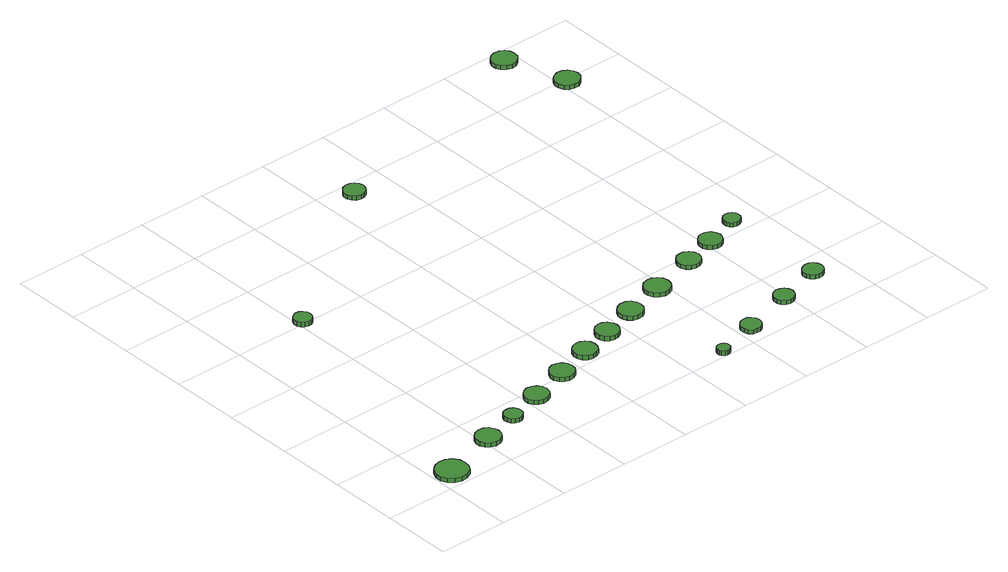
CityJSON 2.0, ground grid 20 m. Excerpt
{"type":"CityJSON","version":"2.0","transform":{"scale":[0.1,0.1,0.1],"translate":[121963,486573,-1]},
"CityObjects":{
"tree1":{"type":"SolitaryVegetationObject","attributes":{"function":"something"},"geometry":[{"type":"MultiSurface","lod":"1","boundaries":[[[0,1,2,3,4,5,6,7,8,9,10,11,12,13,14]],[[15,16,17,18,19,20,21,22,23,24,25,26,27,28,29]],[[0,29,28,1]],[[1,28,27,2]],[[2,27,26,3]],[[3,26,25,4]],[[4,25,24,5]],[[5,24,23,6]],[[6,23,22,7]],[[7,22,21,8]],[[8,21,20,9]],[[9,20,19,10]],[[10,19,18,11]],[[11,18,17,12]],[[12,17,16,13]],[[13,16,15,14]],[[14,15,29,0]]]}]},
"tree2":{"type":"SolitaryVegetationObject","attributes":{"function":"something"},"geometry":[{"type":"MultiSurface","lod":"1","boundaries":[[[30,31,32,33,34,35,36,37,38,39,40,41,42,43,44]],[[45,46,47,48,49,50,51,52,53,54,55,56,57,58,59]],[[30,59,58,31]],[[31,58,57,32]],[[32,57,56,33]],[[33,56,55,34]],[[34,55,54,35]],[[35,54,53,36]],[[36,53,52,37]],[[37,52,51,38]],[[38,51,50,39]],[[39,50,49,40]],[[40,49,48,41]],[[41,48,47,42]],[[42,47,46,43]],[[43,46,45,44]],[[44,45,59,30]]]}]},
"tree3":{"type":"SolitaryVegetationObject","attributes":{"function":"something"},"geometry":[{"type":"MultiSurface","lod":"1","boundaries":[[[60,61,62,63,64,65,66,67,68,69,70,71,72,73,74]],[[75,76,77,78,79,80,81,82,83,84,85,86,87,88,89]],[[60,89,88,61]],[[61,88,87,62]],[[62,87,86,63]],[[63,86,85,64]],[[64,85,84,65]],[[65,84,83,66]],[[66,83,82,67]],[[67,82,81,68]],[[68,81,80,69]],[[69,80,79,70]],[[70,79,78,71]],[[71,78,77,72]],[[72,77,76,73]],[[73,76,75,74]],[[74,75,89,60]]]}]},
"tree4":{"type":"SolitaryVegetationObject","attributes":{"function":"something"},"geometry":[{"type":"MultiSurface","lod":"1","boundaries":[[[90,91,92,93,94,95,96,97,98,99,100,101,102,103,104]],[[105,106,107,108,109,110,111,112,113,114,115,116,117,118,119]],[[90,119,118,91]],[[91,118,117,92]],[[92,117,116,93]],[[93,116,115,94]],[[94,115,114,95]],[[95,114,113,96]],[[96,113,112,97]],[[97,112,111,98]],[[98,111,110,99]],[[99,110,109,100]],[[100,109,108,101]],[[101,108,107,102]],[[102,107,106,103]],[[103,106,105,104]],[[104,105,119,90]]]}]},
"tree5":{"type":"SolitaryVegetationObject","attributes":{"function":"something"},"geometry":[{"type":"MultiSurface","lod":"1","boundaries":[[[120,121,122,123,124,125,126,127,128,129,130,131,132,133,134]],[[135,136,137,138,139,140,141,142,143,144,145,146,147,148,149]],[[120,149,148,121]],[[121,148,147,122]],[[122,147,146,123]],[[123,146,145,124]],[[124,145,144,125]],[[125,144,143,126]],[[126,143,142,127]],[[127,142,141,128]],[[128,141,140,129]],[[129,140,139,130]],[[130,139,138,131]],[[131,138,137,132]],[[132,137,136,133]],[[133,136,135,134]],[[134,135,149,120]]]}]},
"tree6":{"type":"SolitaryVegetationObject","attributes":{"function":"something"},"geometry":[{"type":"MultiSurface","lod":"1","boundaries":[[[150,151,152,153,154,155,156,157,158,159,160,161,162,163,164]],[[165,166,167,168,169,170,171,172,173,174,175,176,177,178,179]],[[150,179,178,151]],[[151,178,177,152]],[[152,177,176,153]],[[153,176,175,154]],[[154,175,174,155]],[[155,174,173,156]],[[156,173,172,157]],[[157,172,171,158]],[[158,171,170,159]],[[159,170,169,160]],[[160,169,168,161]],[[161,168,167,162]],[[162,167,166,163]],[[163,166,165,164]],[[164,165,179,150]]]}]},
"tree7":{"type":"SolitaryVegetationObject","attributes":{"function":"something"},"geometry":[{"type":"MultiSurface","lod":"1","boundaries":[[[180,181,182,183,184,185,186,187,188,189,190,191,192,193,194]],[[195,196,197,198,199,200,201,202,203,204,205,206,207,208,209]],[[180,209,208,181]],[[181,208,207,182]],[[182,207,206,183]],[[183,206,205,184]],[[184,205,204,185]],[[185,204,203,186]],[[186,203,202,187]],[[187,202,201,188]],[[188,201,200,189]],[[189,200,199,190]],[[190,199,198,191]],[[191,198,197,192]],[[192,197,196,193]],[[193,196,195,194]],[[194,195,209,180]]]}]},
"tree8":{"type":"SolitaryVegetationObject","attributes":{"function":"something"},"geometry":[{"type":"MultiSurface","lod":"1","boundaries":[[[210,211,212,213,214,215,216,217,218,219,220,221,222,223,224]],[[225,226,227,228,229,230,231,232,233,234,235,236,237,238,239]],[[210,239,238,211]],[[211,238,237,212]],[[212,237,236,213]],[[213,236,235,214]],[[214,235,234,215]],[[215,234,233,216]],[[216,233,232,217]],[[217,232,231,218]],[[218,231,230,219]],[[219,230,229,220]],[[220,229,228,221]],[[221,228,227,222]],[[222,227,226,223]],[[223,226,225,224]],[[224,225,239,210]]]}]},
"tree9":{"type":"SolitaryVegetationObject","attributes":{"function":"something"},"geometry":[{"type":"MultiSurface","lod":"1","boundaries":[[[240,241,242,243,244,245,246,247,248,249,250,251,252,253,254]],[[255,256,257,258,259,260,261,262,263,264,265,266,267,268,269]],[[240,269,268,241]],[[241,268,267,242]],[[242,267,266,243]],[[243,266,265,244]],[[244,265,264,245]],[[245,264,263,246]],[[246,263,262,247]],[[247,262,261,248]],[[248,261,260,249]],[[249,260,259,250]],[[250,259,258,251]],[[251,258,257,252]],[[252,257,256,253]],[[253,256,255,254]],[[254,255,269,240]]]}]},
"tree10":{"type":"SolitaryVegetationObject","attributes":{"function":"something"},"geometry":[{"type":"MultiSurface","lod":"1","boundaries":[[[270,271,272,273,274,275,276,277,278,279,280,281,282,283,284]],[[285,286,287,288,289,290,291,292,293,294,295,296,297,298,299]],[[270,299,298,271]],[[271,298,297,272]],[[272,297,296,273]],[[273,296,295,274]],[[274,295,294,275]],[[275,294,293,276]],[[276,293,292,277]],[[277,292,291,278]],[[278,291,290,279]],[[279,290,289,280]],[[280,289,288,281]],[[281,288,287,282]],[[282,287,286,283]],[[283,286,285,284]],[[284,285,299,270]]]}]},
"tree11":{"type":"SolitaryVegetationObject","attributes":{"function":"something"},"geometry":[{"type":"MultiSurface","lod":"1","boundaries":[[[300,301,302,303,304,305,306,307,308,309,310,311,312,313,314]],[[315,316,317,318,319,320,321,322,323,324,325,326,327,328,329]],[[300,329,328,301]],[[301,328,327,302]],[[302,327,326,303]],[[303,326,325,304]],[[304,325,324,305]],[[305,324,323,306]],[[306,323,322,307]],[[307,322,321,308]],[[308,321,320,309]],[[309,320,319,310]],[[310,319,318,311]],[[311,318,317,312]],[[312,317,316,313]],[[313,316,315,314]],[[314,315,329,300]]]}]},
"tree12":{"type":"SolitaryVegetationObject","attributes":{"function":"something"},"geometry":[{"type":"MultiSurface","lod":"1","boundaries":[[[330,331,332,333,334,335,336,337,338,339,340,341,342,343,344]],[[345,346,347,348,349,350,351,352,353,354,355,356,357,358,359]],[[330,359,358,331]],[[331,358,357,332]],[[332,357,356,333]],[[333,356,355,334]],[[334,355,354,335]],[[335,354,353,336]],[[336,353,352,337]],[[337,352,351,338]],[[338,351,350,339]],[[339,350,349,340]],[[340,349,348,341]],[[341,348,347,342]],[[342,347,346,343]],[[343,346,345,344]],[[344,345,359,330]]]}]},
"tree13":{"type":"SolitaryVegetationObject","attributes":{"function":"something"},"geometry":[{"type":"MultiSurface","lod":"1","boundaries":[[[360,361,362,363,364,365,366,367,368,369,370,371,372,373,374]],[[375,376,377,378,379,380,381,382,383,384,385,386,387,388,389]],[[360,389,388,361]],[[361,388,387,362]],[[362,387,386,363]],[[363,386,385,364]],[[364,385,384,365]],[[365,384,383,366]],[[366,383,382,367]],[[367,382,381,368]],[[368,381,380,369]],[[369,380,379,370]],[[370,379,378,371]],[[371,378,377,372]],[[372,377,376,373]],[[373,376,375,374]],[[374,375,389,360]]]}]},
"tree14":{"type":"SolitaryVegetationObject","attributes":{"function":"something"},"geometry":[{"type":"MultiSurface","lod":"1","boundaries":[[[390,391,392,393,394,395,396,397,398,399,400,401,402,403,404]],[[405,406,407,408,409,410,411,412,413,414,415,416,417,418,419]],[[390,419,418,391]],[[391,418,417,392]],[[392,417,416,393]],[[393,416,415,394]],[[394,415,414,395]],[[395,414,413,396]],[[396,413,412,397]],[[397,412,411,398]],[[398,411,410,399]],[[399,410,409,400]],[[400,409,408,401]],[[401,408,407,402]],[[402,407,406,403]],[[403,406,405,404]],[[404,405,419,390]]]}]},
"tree15":{"type":"SolitaryVegetationObject","attributes":{"function":"something"},"geometry":[{"type":"MultiSurface","lod":"1","boundaries":[[[420,421,422,423,424,425,426,427,428,429,430,431,432,433,434]],[[435,436,437,438,439,440,441,442,443,444,445,446,447,448,449]],[[420,449,448,421]],[[421,448,447,422]],[[422,447,446,423]],[[423,446,445,424]],[[424,445,444,425]],[[425,444,443,426]],[[426,443,442,427]],[[427,442,441,428]],[[428,441,440,429]],[[429,440,439,430]],[[430,439,438,431]],[[431,438,437,432]],[[432,437,436,433]],[[433,436,435,434]],[[434,435,449,420]]]}]},
"tree16":{"type":"SolitaryVegetationObject","attributes":{"function":"something"},"geometry":[{"type":"MultiSurface","lod":"1","boundaries":[[[450,451,452,453,454,455,456,457,458,459,460,461,462,463,464]],[[465,466,467,468,469,470,471,472,473,474,475,476,477,478,479]],[[450,479,478,451]],[[451,478,477,452]],[[452,477,476,453]],[[453,476,475,454]],[[454,475,474,455]],[[455,474,473,456]],[[456,473,472,457]],[[457,472,471,458]],[[458,471,470,459]],[[459,470,469,460]],[[460,469,468,461]],[[461,468,467,462]],[[462,467,466,463]],[[463,466,465,464]],[[464,465,479,450]]]}]},
"tree17":{"type":"SolitaryVegetationObject","attributes":{"function":"something"},"geometry":[{"type":"MultiSurface","lod":"1","boundaries":[[[480,481,482,483,484,485,486,487,488,489,490,491,492,493,494]],[[495,496,497,498,499,500,501,502,503,504,505,506,507,508,509]],[[480,509,508,481]],[[481,508,507,482]],[[482,507,506,483]],[[483,506,505,484]],[[484,505,504,485]],[[485,504,503,486]],[[486,503,502,487]],[[487,502,501,488]],[[488,501,500,489]],[[489,500,499,490]],[[490,499,498,491]],[[491,498,497,492]],[[492,497,496,493]],[[493,496,495,494]],[[494,495,509,480]]]}]},
"tree18":{"type":"SolitaryVegetationObject","attributes":{"function":"something"},"geometry":[{"type":"MultiSurface","lod":"1","boundaries":[[[510,511,512,513,514,515,516,517,518,519,520,521,522,523,524]],[[525,526,527,528,529,530,531,532,533,534,535,536,537,538,539]],[[510,539,538,511]],[[511,538,537,512]],[[512,537,536,513]],[[513,536,535,514]],[[514,535,534,515]],[[515,534,533,516]],[[516,533,532,517]],[[517,532,531,518]],[[518,531,530,519]],[[519,530,529,520]],[[520,529,528,521]],[[521,528,527,522]],[[522,527,526,523]],[[523,526,525,524]],[[524,525,539,510]]]}]},
"tree19":{"type":"SolitaryVegetationObject","attributes":{"function":"something"},"geometry":[{"type":"MultiSurface","lod":"1","boundaries":[[[540,541,542,543,544,545,546,547,548,549,550,551,552,553,554]],[[555,556,557,558,559,560,561,562,563,564,565,566,567,568,569]],[[540,569,568,541]],[[541,568,567,542]],[[542,567,566,543]],[[543,566,565,544]],[[544,565,564,545]],[[545,564,563,546]],[[546,563,562,547]],[[547,562,561,548]],[[548,561,560,549]],[[549,560,559,550]],[[550,559,558,551]],[[551,558,557,552]],[[552,557,556,553]],[[553,556,555,554]],[[554,555,569,540]]]}]},
"tree20":{"type":"SolitaryVegetationObject","attributes":{"function":"something"},"geometry":[{"type":"MultiSurface","lod":"1","boundaries":[[[570,571,572,573,574,575,576,577,578,579,580,581,582,583,584]],[[585,586,587,588,589,590,591,592,593,594,595,596,597,598,599]],[[570,599,598,571]],[[571,598,597,572]],[[572,597,596,573]],[[573,596,595,574]],[[574,595,594,575]],[[575,594,593,576]],[[576,593,592,577]],[[577,592,591,578]],[[578,591,590,579]],[[579,590,589,580]],[[580,589,588,581]],[[581,588,587,582]],[[582,587,586,583]],[[583,586,585,584]],[[584,585,599,570]]]}]}
},
"vertices":[
[90,47,23],[87,65,23],[76,81,23],[59,90,23],[41,92,23],[23,86,23],[9,74,23],[1,56,23],[1,38,23],[9,20,23],[23,8,23],[41,2,23],[59,4,23],[76,13,23],[87,29,23],[87,29,11],[76,13,11],[59,4,11],[41,2,11],[23,8,11],[9,20,11],[1,38,11],[1,56,11],[9,74,11],[23,86,11],[41,92,11],[59,90,11],[76,81,11],[87,65,11],[90,47,11],
[252,107,18],[249,121,18],[241,133,18],[228,140,18],[214,141,18],[200,137,18],[189,127,18],[183,114,18],[183,100,18],[189,87,18],[200,77,18],[214,73,18],[228,74,18],[241,81,18],[249,93,18],[249,93,5],[241,81,5],[228,74,5],[214,73,5],[200,77,5],[189,87,5],[183,100,5],[183,114,5],[189,127,5],[200,137,5],[214,141,5],[228,140,5],[241,133,5],[249,121,5],[252,107,5],
[355,141,17],[353,151,17],[347,160,17],[338,165,17],[327,166,17],[317,163,17],[309,156,17],[305,146,17],[305,135,17],[309,126,17],[317,119,17],[327,115,17],[338,116,17],[347,122,17],[353,130,17],[353,130,5],[347,122,5],[338,116,5],[327,115,5],[317,119,5],[309,126,5],[305,135,5],[305,146,5],[309,156,5],[317,163,5],[327,166,5],[338,165,5],[347,160,5],[353,151,5],[355,141,5],
[236,801,26],[234,812,26],[228,820,26],[219,826,26],[208,827,26],[198,823,26],[191,816,26],[186,807,26],[186,796,26],[191,786,26],[198,779,26],[208,776,26],[219,777,26],[228,783,26],[234,791,26],[234,791,13],[228,783,13],[219,777,13],[208,776,13],[198,779,13],[191,786,13],[186,796,13],[186,807,13],[191,816,13],[198,823,13],[208,827,13],[219,826,13],[228,820,13],[234,812,13],[236,801,13],
[467,171,17],[464,185,17],[456,196,17],[443,203,17],[429,205,17],[416,200,17],[406,191,17],[400,178,17],[400,164,17],[406,151,17],[416,142,17],[429,138,17],[443,139,17],[456,146,17],[464,158,17],[464,158,5],[456,146,5],[443,139,5],[429,138,5],[416,142,5],[406,151,5],[400,164,5],[400,178,5],[406,191,5],[416,200,5],[429,205,5],[443,203,5],[456,196,5],[464,185,5],[467,171,5],
[583,207,17],[580,221,17],[572,232,17],[559,239,17],[545,241,17],[532,237,17],[522,227,17],[516,214,17],[516,200,17],[522,187,17],[532,178,17],[545,173,17],[559,175,17],[572,182,17],[580,193,17],[580,193,5],[572,182,5],[559,175,5],[545,173,5],[532,178,5],[522,187,5],[516,200,5],[516,214,5],[522,227,5],[532,237,5],[545,241,5],[559,239,5],[572,232,5],[580,221,5],[583,207,5],
[689,242,18],[686,256,18],[678,267,18],[666,274,18],[653,275,18],[640,271,18],[629,262,18],[624,249,18],[624,235,18],[629,223,18],[640,213,18],[653,209,18],[666,211,18],[678,217,18],[686,229,18],[686,229,5],[678,217,5],[666,211,5],[653,209,5],[640,213,5],[629,223,5],[624,235,5],[624,249,5],[629,262,5],[640,271,5],[653,275,5],[666,274,5],[678,267,5],[686,256,5],[689,242,5],
[786,270,18],[783,284,18],[775,295,18],[763,302,18],[750,303,18],[737,299,18],[727,290,18],[721,277,18],[721,264,18],[727,251,18],[737,242,18],[750,238,18],[763,239,18],[775,246,18],[783,257,18],[783,257,5],[775,246,5],[763,239,5],[750,238,5],[737,242,5],[727,251,5],[721,264,5],[721,277,5],[727,290,5],[737,299,5],[750,303,5],[763,302,5],[775,295,5],[783,284,5],[786,270,5],
[937,20,18],[936,27,18],[931,33,18],[925,37,18],[917,38,18],[910,36,18],[904,31,18],[901,24,18],[901,16,18],[904,9,18],[910,4,18],[917,2,18],[925,3,18],[931,7,18],[936,13,18],[936,13,5],[931,7,5],[925,3,5],[917,2,5],[910,4,5],[904,9,5],[901,16,5],[901,24,5],[904,31,5],[910,36,5],[917,38,5],[925,37,5],[931,33,5],[936,27,5],[937,20,5],
[893,303,17],[890,317,17],[882,329,17],[870,336,17],[855,337,17],[842,333,17],[831,323,17],[825,310,17],[825,296,17],[831,283,17],[842,273,17],[855,269,17],[870,270,17],[882,277,17],[890,289,17],[890,289,5],[882,277,5],[870,270,5],[855,269,5],[842,273,5],[831,283,5],[825,296,5],[825,310,5],[831,323,5],[842,333,5],[855,337,5],[870,336,5],[882,329,5],[890,317,5],[893,303,5],
[718,1153,22],[715,1165,22],[708,1175,22],[697,1181,22],[685,1182,22],[673,1179,22],[664,1170,22],[659,1159,22],[659,1147,22],[664,1136,22],[673,1128,22],[685,1124,22],[697,1125,22],[708,1131,22],[715,1141,22],[715,1141,9],[708,1131,9],[697,1125,9],[685,1124,9],[673,1128,9],[664,1136,9],[659,1147,9],[659,1159,9],[664,1170,9],[673,1179,9],[685,1182,9],[697,1181,9],[708,1175,9],[715,1165,9],[718,1153,9],
[1068,55,18],[1066,66,18],[1059,76,18],[1049,82,18],[1037,83,18],[1026,79,18],[1017,71,18],[1012,61,18],[1012,49,18],[1017,38,18],[1026,30,18],[1037,27,18],[1049,28,18],[1059,34,18],[1066,43,18],[1066,43,6],[1059,34,6],[1049,28,6],[1037,27,6],[1026,30,6],[1017,38,6],[1012,49,6],[1012,61,6],[1017,71,6],[1026,79,6],[1037,83,6],[1049,82,6],[1059,76,6],[1066,66,6],[1068,55,6],
[1014,339,17],[1011,353,17],[1002,366,17],[989,373,17],[975,374,17],[960,370,17],[949,360,17],[943,346,17],[943,332,17],[949,318,17],[960,308,17],[975,303,17],[989,305,17],[1002,312,17],[1011,324,17],[1011,324,5],[1002,312,5],[989,305,5],[975,303,5],[960,308,5],[949,318,5],[943,332,5],[943,346,5],[949,360,5],[960,370,5],[975,374,5],[989,373,5],[1002,366,5],[1011,353,5],[1014,339,5],
[1218,101,17],[1215,112,17],[1208,122,17],[1198,127,17],[1186,129,17],[1175,125,17],[1166,117,17],[1162,106,17],[1162,95,17],[1166,84,17],[1175,76,17],[1186,72,17],[1198,74,17],[1208,80,17],[1215,89,17],[1215,89,5],[1208,80,5],[1198,74,5],[1186,72,5],[1175,76,5],[1166,84,5],[1162,95,5],[1162,106,5],[1166,117,5],[1175,125,5],[1186,129,5],[1198,127,5],[1208,122,5],[1215,112,5],[1218,101,5],
[1149,378,17],[1146,391,17],[1138,402,17],[1126,409,17],[1113,410,17],[1100,406,17],[1090,397,17],[1084,385,17],[1084,371,17],[1090,359,17],[1100,350,17],[1113,346,17],[1126,347,17],[1138,354,17],[1146,365,17],[1146,365,6],[1138,354,6],[1126,347,6],[1113,346,6],[1100,350,6],[1090,359,6],[1084,371,6],[1084,385,6],[1090,397,6],[1100,406,6],[1113,410,6],[1126,409,6],[1138,402,6],[1146,391,6],[1149,378,6],
[1245,407,19],[1242,420,19],[1235,431,19],[1223,437,19],[1211,439,19],[1198,435,19],[1188,426,19],[1183,414,19],[1183,401,19],[1188,389,19],[1198,380,19],[1211,376,19],[1223,378,19],[1235,384,19],[1242,395,19],[1242,395,7],[1235,384,7],[1223,378,7],[1211,376,7],[1198,380,7],[1188,389,7],[1183,401,7],[1183,414,7],[1188,426,7],[1198,435,7],[1211,439,7],[1223,437,7],[1235,431,7],[1242,420,7],[1245,407,7],
[1347,140,17],[1345,151,17],[1338,161,17],[1328,167,17],[1316,168,17],[1305,164,17],[1296,156,17],[1291,146,17],[1291,134,17],[1296,123,17],[1305,115,17],[1316,112,17],[1328,113,17],[1338,119,17],[1345,128,17],[1345,128,5],[1338,119,5],[1328,113,5],[1316,112,5],[1305,115,5],[1296,123,5],[1291,134,5],[1291,146,5],[1296,156,5],[1305,164,5],[1316,168,5],[1328,167,5],[1338,161,5],[1345,151,5],[1347,140,5],
[1335,439,23],[1333,449,23],[1328,456,23],[1319,461,23],[1310,462,23],[1300,459,23],[1293,453,23],[1289,444,23],[1289,434,23],[1293,425,23],[1300,419,23],[1310,416,23],[1319,417,23],[1328,422,23],[1333,430,23],[1333,430,10],[1328,422,10],[1319,417,10],[1310,416,10],[1300,419,10],[1293,425,10],[1289,434,10],[1289,444,10],[1293,453,10],[1300,459,10],[1310,462,10],[1319,461,10],[1328,456,10],[1333,449,10],[1335,439,10],
[1387,1348,26],[1385,1362,26],[1376,1374,26],[1364,1381,26],[1349,1382,26],[1336,1378,26],[1325,1368,26],[1319,1355,26],[1319,1341,26],[1325,1328,26],[1336,1318,26],[1349,1313,26],[1364,1315,26],[1376,1322,26],[1385,1334,26],[1385,1334,14],[1376,1322,14],[1364,1315,14],[1349,1313,14],[1336,1318,14],[1325,1328,14],[1319,1341,14],[1319,1355,14],[1325,1368,14],[1336,1378,14],[1349,1382,14],[1364,1381,14],[1376,1374,14],[1385,1362,14],[1387,1348,14],
[1448,1178,26],[1445,1192,26],[1436,1204,26],[1424,1211,26],[1409,1213,26],[1396,1208,26],[1385,1199,26],[1379,1186,26],[1379,1171,26],[1385,1158,26],[1396,1148,26],[1409,1144,26],[1424,1145,26],[1436,1153,26],[1445,1164,26],[1445,1164,14],[1436,1153,14],[1424,1145,14],[1409,1144,14],[1396,1148,14],[1385,1158,14],[1379,1171,14],[1379,1186,14],[1385,1199,14],[1396,1208,14],[1409,1213,14],[1424,1211,14],[1436,1204,14],[1445,1192,14],[1448,1178,14]
]}
